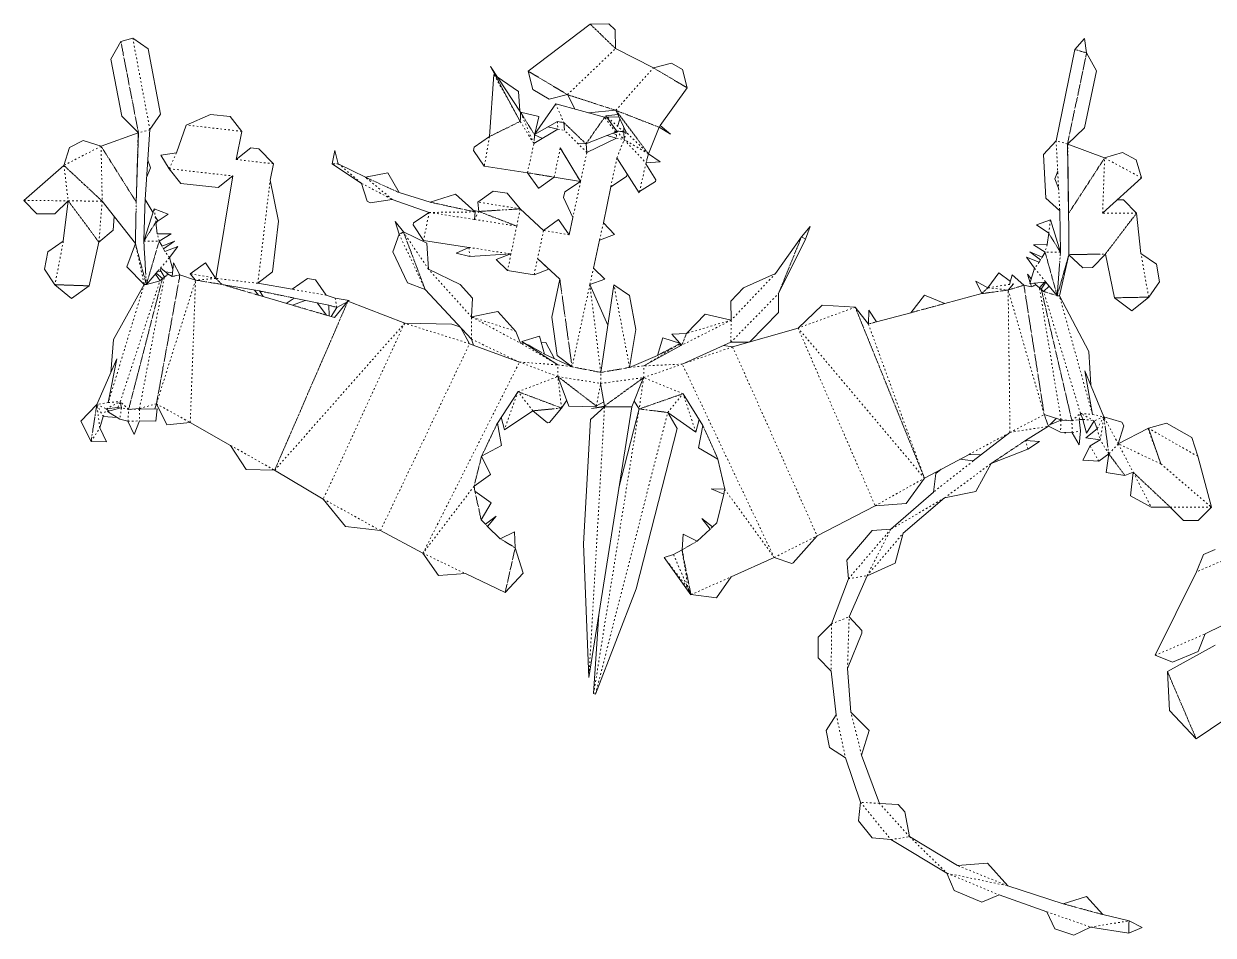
# Model space of a CAD drawing. Extents: x 1565 to 2324, y 477 to 838.
# Drawn here: x 1564.5 to 2012.5, y 494.5 to 837.8 of the extents above; entities that cross this region are included whole.
import ezdxf

# ---------------------------------------------------------------- set-up
doc = ezdxf.new("R2010")
doc.units = 0
doc.header["$LTSCALE"] = 0.05
doc.header["$MEASUREMENT"] = 0
doc.linetypes.add('ACAD_ISO03W100', pattern=[30, 12, -18])
doc.linetypes.add('ACAD_ISO12W100', pattern=[21, 12, -3, 0, -3, 0, -3])
for name, color, linetype in [('CutLine', 7, 'Continuous'), ('MountainLine', 7, 'Continuous'), ('ValleyLine', 7, 'Continuous')]:
    doc.layers.add(name, color=color, linetype=linetype)

msp = doc.modelspace()

# ---------------------------------------------------------------- linework, layer by layer
at = {"layer": 'CutLine', "color": 1, "linetype": 'Continuous', "lineweight": 0}
for p, q in [((1784.940578, 837.796899), (1777.870408, 837.684238)), ((1787.292345, 835.518904), (1784.940578, 837.796899)), ((1777.870408, 837.684238), (1754.54217, 819.938665)), ((1787.405006, 828.448734), (1787.292345, 835.518904)), ((1601.082587, 831.161), (1597.27929, 824.482758)), ((1605.580862, 832.40829), (1601.082587, 831.161)), ((1611.416128, 828.414586), (1605.580862, 832.40829)), ((1964.0043, 832.27006), (1960.353575, 828.132456)), ((1964.831659, 826.814509), (1964.0043, 832.27006)), ((1597.27929, 824.482758), (1601.435753, 802.948116)), ((1616.035309, 803.760629), (1611.416128, 828.414586)), ((1801.660844, 821.221187), (1787.405006, 828.448734)), ((1960.353575, 828.132456), (1953.3393, 793.758893)), ((1968.527248, 820.076865), (1964.831659, 826.814509)), ((1740.303769, 821.715697), (1751.533364, 801.036054)), ((1751.651232, 804.466833), (1740.303769, 821.715697)), ((1754.54217, 819.938665), (1756.262959, 813.080175)), ((1808.511207, 822.974048), (1801.660844, 821.221187)), ((1812.60847, 820.546376), (1808.511207, 822.974048)), ((1814.361331, 813.696013), (1812.60847, 820.546376)), ((1964.024861, 798.61127), (1968.527248, 820.076865)), ((1741.575219, 818.690878), (1739.94818, 795.330881)), ((1742.164882, 818.288402), (1741.575219, 818.690878)), ((1750.909288, 812.319887), (1742.879244, 817.800812)), ((1751.315382, 804.977346), (1750.909288, 812.319887)), ((1756.262959, 813.080175), (1762.435678, 809.383643)), ((1762.435678, 809.383643), (1769.294168, 811.104433)), ((1769.294168, 811.104433), (1772.043844, 805.711212)), ((1804.224807, 799.429273), (1814.361331, 813.696013)), ((1764.872178, 807.699917), (1756.885837, 796.104214)), ((1783.305046, 802.588477), (1764.872178, 807.699917)), ((1601.435753, 802.948116), (1607.728334, 796.729371)), ((1612.041604, 797.925363), (1616.035309, 803.760629)), ((1634.871191, 803.656149), (1625.735041, 799.662793)), ((1642.241622, 802.818063), (1634.871191, 803.656149)), ((1646.644701, 797.285172), (1642.241622, 802.818063)), ((1758.533435, 802.843478), (1751.651232, 804.466833)), ((1757.030347, 796.314034), (1758.56026, 802.80009)), ((1758.56026, 802.80009), (1758.533435, 802.843478)), ((1777.147215, 804.296046), (1787.487873, 805.19795)), ((1784.100128, 802.607573), (1783.305046, 802.588477)), ((1788.246797, 803.602143), (1783.725502, 803.139698)), ((1783.725502, 803.139698), (1787.731954, 797.448868)), ((1788.667619, 802.717271), (1784.315186, 802.612738)), ((1787.487873, 805.19795), (1791.406133, 796.958936)), ((1610.24347, 771.580777), (1612.041604, 797.925363)), ((1625.735041, 799.662793), (1622.053494, 789.20055)), ((1765.669664, 798.109247), (1756.649744, 792.650181)), ((1756.885837, 796.104214), (1765.523566, 801.001963)), ((1761.962752, 798.982917), (1765.669664, 798.109247)), ((1767.942966, 800.573741), (1768.213181, 797.670391)), ((1768.164758, 797.718546), (1767.942966, 800.573741)), ((1768.209047, 797.714817), (1768.164758, 797.718546)), ((1787.416703, 796.973186), (1787.629839, 797.593913)), ((1787.731954, 797.448868), (1787.563196, 797.399826)), ((1788.170241, 799.167742), (1789.086556, 801.836362)), ((1790.528279, 797.060527), (1790.509916, 798.843431)), ((1799.809274, 788.847063), (1803.810109, 798.840223)), ((1803.810109, 798.840223), (1808.105894, 796.256434)), ((1808.105894, 796.256434), (1804.224807, 799.429273)), ((1957.633208, 792.49515), (1964.024861, 798.61127)), ((1586.907006, 793.836578), (1581.790677, 791.187416)), ((1593.646128, 791.695498), (1586.907006, 793.836578)), ((1607.633133, 796.732258), (1593.646128, 791.695498)), ((1607.728334, 796.729371), (1606.889988, 770.650917)), ((1607.72043, 796.483502), (1607.633133, 796.732258)), ((1644.499263, 786.701642), (1646.644701, 797.285172)), ((1739.94818, 795.330881), (1734.153349, 791.27873)), ((1756.936905, 795.917887), (1756.995526, 796.166409)), ((1759.930596, 794.635829), (1756.936905, 795.917887)), ((1776.27806, 792.584634), (1787.416703, 796.973186)), ((1787.771346, 794.697698), (1776.606828, 789.323299)), ((1784.077207, 795.657447), (1787.771346, 794.697698)), ((1786.575224, 796.64165), (1787.753884, 795.917257)), ((1787.739833, 796.898546), (1787.204893, 796.889735)), ((1790.635804, 794.146059), (1790.528279, 797.060527)), ((1791.406133, 796.958936), (1790.532558, 796.944547)), ((1953.3393, 793.758893), (1948.610309, 788.501836)), ((1581.790677, 791.187416), (1579.649596, 784.448293)), ((1622.053494, 789.20055), (1616.135787, 788.257398)), ((1650.047146, 791.085817), (1644.499263, 786.701642)), ((1653.005869, 790.739153), (1650.047146, 791.085817)), ((1658.532862, 785.05737), (1653.005869, 790.739153)), ((1681.629707, 790.029964), (1680.698237, 784.984302)), ((1682.999369, 785.085232), (1681.629707, 790.029964)), ((1734.153349, 791.27873), (1733.927856, 790.004582)), ((1733.927856, 790.004582), (1737.980008, 784.209751)), ((1766.601318, 791.0088), (1774.226892, 778.361302)), ((1773.169566, 792.741496), (1776.27806, 792.584634)), ((1776.606828, 789.323299), (1776.312722, 792.598291)), ((1804.196082, 785.855615), (1799.809274, 788.847063)), ((1948.610309, 788.501836), (1949.476858, 772.114895)), ((1958.060838, 766.406756), (1957.633208, 792.49515)), ((1957.710909, 792.496308), (1957.636504, 792.294096)), ((1971.620395, 787.249323), (1957.710909, 792.496308)), ((1978.391377, 789.287411), (1971.620395, 787.249323)), ((1983.468883, 786.559394), (1978.391377, 789.287411)), ((1579.649596, 784.448293), (1564.539932, 771.289369)), ((1612.259532, 783.549179), (1611.25562, 786.40986)), ((1616.135787, 788.257398), (1619.325495, 783.184474)), ((1657.320198, 778.834262), (1658.532862, 785.05737)), ((1680.698237, 784.984302), (1691.778769, 777.680009)), ((1693.237669, 779.987374), (1682.999369, 785.085232)), ((1737.980008, 784.209751), (1754.244886, 781.670028)), ((1787.915326, 787.298397), (1796.314209, 774.134201)), ((1798.819147, 785.03552), (1798.906917, 785.389152)), ((1802.576366, 779.045252), (1798.819147, 785.03552)), ((1798.906917, 785.389152), (1804.196082, 785.855615)), ((1985.506972, 779.788412), (1983.468883, 786.559394)), ((1610.8252, 780.103748), (1612.259532, 783.549179)), ((1619.325495, 783.184474), (1623.732613, 777.654799)), ((1643.282406, 780.478068), (1636.879904, 741.902314)), ((1637.752731, 776.07095), (1643.282406, 780.478068)), ((1701.656695, 781.631187), (1693.237669, 779.987374)), ((1705.91199, 774.183061), (1701.656695, 781.631187)), ((1754.244886, 781.670028), (1758.371294, 775.927837)), ((1758.578028, 775.893988), (1764.320219, 780.020396)), ((1764.320219, 780.020396), (1774.217793, 778.355821)), ((1785.613727, 776.37048), (1791.536862, 780.232665)), ((1791.536862, 780.232665), (1791.75687, 781.277258)), ((1953.946993, 782.267069), (1952.886323, 779.384475)), ((1970.876778, 766.516586), (1985.506972, 779.788412)), ((1623.732613, 777.654799), (1637.752731, 776.07095)), ((1660.52062, 763.430212), (1657.320198, 778.834262)), ((1691.778769, 777.680009), (1693.886452, 770.930366)), ((1758.371294, 775.927837), (1758.578028, 775.893988)), ((1774.226892, 778.361302), (1768.305826, 774.495947)), ((1774.217793, 778.355821), (1774.221085, 778.370934)), ((1782.835629, 762.801809), (1785.613727, 776.37048)), ((1796.427387, 774.59524), (1802.417654, 778.352459)), ((1802.417654, 778.352459), (1802.576366, 779.045252)), ((1952.886323, 779.384475), (1954.284913, 775.876803)), ((1564.539932, 771.289369), (1569.483581, 766.233646)), ((1576.213456, 766.158217), (1581.269179, 771.101866)), ((1581.269179, 771.101866), (1579.432114, 755.926201)), ((1594.077169, 770.956478), (1606.563475, 755.076609)), ((1613.20835, 766.603031), (1610.24347, 771.580777)), ((1693.886452, 770.930366), (1695.051912, 770.31957)), ((1695.051912, 770.31957), (1703.26958, 771.657889)), ((1703.26958, 771.657889), (1717.245911, 766.739424)), ((1717.585126, 770.594278), (1705.91199, 774.183061)), ((1727.14907, 773.645922), (1717.585126, 770.594278)), ((1734.60406, 766.92248), (1727.14907, 773.645922)), ((1741.327331, 774.786328), (1735.600349, 770.638837)), ((1735.600349, 770.638837), (1735.935545, 767.094294)), ((1746.641979, 773.936214), (1741.327331, 774.786328)), ((1751.505529, 768.094694), (1746.641979, 773.936214)), ((1768.305826, 774.495947), (1767.864776, 772.396285)), ((1767.864776, 772.396285), (1771.379159, 764.804376)), ((1796.314209, 774.134201), (1796.427387, 774.59524)), ((1949.476858, 772.114895), (1954.733915, 767.385905)), ((1978.698299, 771.495797), (1976.37243, 771.501984)), ((1983.684981, 766.482514), (1978.698299, 771.495797)), ((1569.483581, 766.233646), (1576.213456, 766.158217)), ((1613.676626, 768.040924), (1609.742737, 755.961477)), ((1618.947326, 766.138301), (1613.676626, 768.040924)), ((1614.832771, 763.380951), (1618.947326, 766.138301)), ((1717.245911, 766.739424), (1711.342607, 762.846996)), ((1735.935545, 767.094294), (1734.063946, 767.409593)), ((1734.311655, 764.092063), (1734.60406, 766.92248)), ((1760.285974, 759.94966), (1751.505529, 768.094694)), ((1954.733915, 767.385905), (1954.988708, 751.760658)), ((1985.30517, 751.279936), (1983.684981, 766.482514)), ((1598.219793, 760.113684), (1598.627159, 765.16988)), ((1614.990536, 763.610916), (1614.019972, 765.240398)), ((1614.793389, 758.728099), (1614.292343, 763.018785)), ((1614.334812, 762.655102), (1614.990536, 763.610916)), ((1658.255315, 744.41316), (1660.52062, 763.430212)), ((1707.528193, 759.370346), (1704.353254, 763.337459)), ((1704.353254, 763.337459), (1705.937052, 758.509436)), ((1711.342607, 762.846996), (1711.190724, 762.107116)), ((1711.190724, 762.107116), (1715.083152, 756.203812)), ((1765.970138, 764.049814), (1760.285974, 759.94966)), ((1769.967916, 758.293187), (1765.970138, 764.049814)), ((1771.379159, 764.804376), (1769.967916, 758.293187)), ((1787.002643, 758.473681), (1782.835629, 762.801809)), ((1951.235996, 763.905052), (1945.939766, 762.072966)), ((1945.939766, 762.072966), (1950.551771, 758.889257)), ((1954.988708, 751.760658), (1951.235996, 763.905052)), ((1592.834406, 755.53137), (1598.219793, 760.113684)), ((1619.996502, 758.630184), (1614.793389, 758.728099)), ((1615.541219, 755.940867), (1619.996502, 758.630184)), ((1705.937052, 758.509436), (1703.540093, 751.857024)), ((1716.395182, 755.146924), (1707.528193, 759.370346)), ((1781.403444, 756.295227), (1787.002643, 758.473681)), ((1857.460469, 757.544014), (1847.684992, 743.749697)), ((1860.737063, 761.426343), (1857.460469, 757.544014)), ((1859.018409, 756.645676), (1860.737063, 761.426343)), ((1950.551771, 758.889257), (1949.98268, 754.607065)), ((1579.432114, 755.926201), (1573.580462, 751.956545)), ((1589.114843, 739.079265), (1592.834406, 755.53137)), ((1606.563475, 755.076609), (1603.341031, 746.275708)), ((1616.614243, 753.974062), (1615.541219, 755.940867)), ((1621.256742, 755.913989), (1616.614243, 753.974062)), ((1617.161012, 752.991472), (1621.256742, 755.913989)), ((1617.701492, 752.037456), (1617.161012, 752.991472)), ((1622.560042, 753.897217), (1617.701492, 752.037456)), ((1619.429901, 749.741927), (1622.560042, 753.897217)), ((1715.083152, 756.203812), (1732.201332, 753.559763)), ((1716.964766, 745.342009), (1716.395182, 755.146924)), ((1732.201332, 753.559763), (1727.380303, 751.390599)), ((1779.134368, 745.779579), (1781.403444, 756.295227)), ((1848.759586, 736.14092), (1859.018409, 756.645676)), ((1949.98268, 754.607065), (1944.778669, 754.591907)), ((1944.778669, 754.591907), (1949.190629, 751.832094)), ((1573.580462, 751.956545), (1572.318224, 745.369479)), ((1620.675392, 745.24986), (1619.429901, 749.741927)), ((1703.540093, 751.857024), (1709.041485, 740.15812)), ((1727.380303, 751.390599), (1732.516943, 750.14059)), ((1732.516943, 750.14059), (1748.025113, 751.085924)), ((1748.025502, 751.085844), (1742.494783, 748.981552)), ((1742.494783, 748.981552), (1746.763212, 744.883088)), ((1762.310797, 745.306399), (1758.061657, 749.409886)), ((1758.061657, 749.409886), (1766.424567, 741.571899)), ((1946.967259, 747.964252), (1942.144006, 749.912793)), ((1942.144006, 749.912793), (1945.199073, 745.702432)), ((1948.085783, 749.882987), (1943.47532, 751.897868)), ((1943.47532, 751.897868), (1947.523157, 748.909368)), ((1947.523157, 748.909368), (1946.967259, 747.964252)), ((1949.190629, 751.832094), (1948.085783, 749.882987)), ((1954.577863, 735.380014), (1958.153646, 750.825852)), ((1958.153646, 750.825852), (1963.372024, 745.920883)), ((1966.991757, 745.987386), (1971.899066, 751.07839)), ((1971.899066, 751.07839), (1975.383529, 734.572586)), ((1991.099705, 747.22736), (1985.30517, 751.279936)), ((1572.318224, 745.369479), (1576.28788, 739.517827)), ((1603.341031, 746.275708), (1609.895277, 739.576317)), ((1610.707379, 739.553386), (1615.057153, 744.642054)), ((1616.766325, 741.826845), (1614.422954, 743.900124)), ((1615.057153, 744.642054), (1616.239662, 744.502767)), ((1615.721439, 745.416802), (1617.477251, 742.319926)), ((1618.869741, 743.481299), (1616.069197, 745.822386)), ((1617.878762, 744.309698), (1620.56754, 743.992988)), ((1620.894817, 747.806966), (1620.449026, 742.611873)), ((1623.34706, 743.20542), (1620.894817, 747.806966)), ((1632.948087, 747.693576), (1627.238448, 743.64414)), ((1627.238448, 743.64414), (1629.235358, 741.238211)), ((1636.879904, 741.902314), (1632.948087, 747.693576)), ((1652.698998, 740.039678), (1658.255315, 744.41316)), ((1728.906535, 739.597682), (1716.964766, 745.342009)), ((1746.763212, 744.883088), (1756.772244, 743.252564)), ((1756.772244, 743.252564), (1762.310797, 745.306399)), ((1783.320675, 741.592747), (1779.134368, 745.779579)), ((1847.684992, 743.749697), (1835.595889, 738.292231)), ((1931.735401, 744.047987), (1927.657987, 738.358311)), ((1936.140438, 740.752747), (1931.735401, 744.047987)), ((1945.199073, 745.702432), (1943.496018, 739.923056)), ((1963.372024, 745.920883), (1966.991757, 745.987386)), ((1992.268018, 740.623004), (1991.099705, 747.22736)), ((1576.28788, 739.517827), (1582.530508, 734.301466)), ((1609.895277, 739.576317), (1598.343885, 718.820832)), ((1615.854549, 741.018673), (1610.707379, 739.553386)), ((1614.114943, 743.539791), (1615.854549, 741.018673)), ((1617.477251, 742.319926), (1616.766325, 741.826845)), ((1620.449026, 742.611873), (1618.869741, 743.481299)), ((1629.235358, 741.238211), (1623.34706, 743.20542)), ((1639.164605, 739.633654), (1653.267569, 737.150833)), ((1665.582391, 737.817564), (1652.698998, 740.039678)), ((1671.354976, 741.901343), (1665.582391, 737.817564)), ((1674.387444, 741.381755), (1671.354976, 741.901343)), ((1678.471224, 735.609169), (1674.387444, 741.381755)), ((1709.041485, 740.15812), (1715.693897, 737.761161)), ((1733.574739, 734.439191), (1728.906535, 739.597682)), ((1766.425492, 741.571701), (1763.382359, 727.245107)), ((1777.748629, 739.590987), (1783.320675, 741.592747)), ((1784.505182, 724.228793), (1777.748629, 739.590987)), ((1786.779755, 739.483286), (1781.855553, 706.458986)), ((1792.628066, 735.508709), (1786.779755, 739.483286)), ((1927.657987, 738.358311), (1923.055265, 740.889467)), ((1923.055265, 740.889467), (1925.316428, 736.148271)), ((1935.286547, 737.51189), (1937.340481, 739.855041)), ((1936.785987, 743.202865), (1935.842919, 739.623546)), ((1941.221208, 739.334488), (1936.785987, 743.202865)), ((1944.098938, 738.669223), (1941.221208, 739.334488)), ((1944.014306, 741.681884), (1942.59376, 743.52174)), ((1942.59376, 743.52174), (1943.600274, 740.276855)), ((1943.496018, 739.923056), (1949.490776, 740.526756)), ((1943.703535, 739.943954), (1944.098938, 738.669223)), ((1945.69869, 739.500311), (1945.236928, 740.098374)), ((1947.067728, 738.306454), (1945.69869, 739.500311)), ((1948.97078, 740.47439), (1947.067728, 738.306454)), ((1947.762789, 737.795036), (1949.427188, 740.520353)), ((1949.490776, 740.526756), (1953.754385, 735.373172)), ((1988.215443, 734.828469), (1992.268018, 740.623004)), ((1582.530508, 734.301466), (1589.114843, 739.079265)), ((1652.896847, 735.573664), (1651.371206, 737.484687)), ((1665.720602, 731.797013), (1652.896847, 735.573664)), ((1653.267569, 737.150833), (1654.651128, 735.057021)), ((1681.875026, 734.465624), (1678.471224, 735.609169)), ((1715.693897, 737.761161), (1733.172499, 718.998336)), ((1795.082704, 722.640495), (1792.628066, 735.508709)), ((1835.595889, 738.292231), (1830.805841, 733.254813)), ((1848.840503, 729.070315), (1848.759586, 736.14092)), ((1903.742749, 735.523785), (1898.581921, 728.962988)), ((1911.493969, 732.425914), (1903.742749, 735.523785)), ((1925.316428, 736.148271), (1911.493969, 732.425914)), ((1948.654613, 736.964899), (1947.762789, 737.795036)), ((1950.73944, 739.017449), (1948.654613, 736.964899)), ((1965.627718, 714.353232), (1954.577863, 735.380014)), ((1981.899172, 729.701521), (1988.215443, 734.828469)), ((1663.362718, 732.49142), (1666.365463, 734.475589)), ((1670.566728, 733.610052), (1665.720602, 731.797013)), ((1666.365463, 734.475589), (1679.440122, 731.781972)), ((1678.531625, 728.044687), (1675.055209, 732.685344)), ((1679.440122, 731.781972), (1679.584382, 727.728234)), ((1680.262844, 727.524292), (1682.47827, 730.941838)), ((1686.639984, 733.342168), (1681.550361, 727.137271)), ((1687.104953, 733.547419), (1681.875026, 734.465624)), ((1682.47827, 730.941838), (1686.553695, 733.23697)), ((1707.992213, 724.989369), (1686.639984, 733.342168)), ((1686.699294, 733.318966), (1687.104953, 733.547419)), ((1733.222377, 727.376908), (1733.574739, 734.439191)), ((1830.805841, 733.254813), (1830.983772, 726.185984)), ((1865.218287, 731.799902), (1856.151128, 723.185452)), ((1877.700552, 731.015574), (1865.218287, 731.799902)), ((1882.643967, 724.690742), (1877.700552, 731.015574)), ((1975.383529, 734.572586), (1981.899172, 729.701521)), ((1681.550361, 727.137271), (1678.531625, 728.044687)), ((1743.118401, 729.409557), (1733.222377, 727.376908)), ((1749.91473, 721.934742), (1743.118401, 729.409557)), ((1763.382359, 727.245107), (1765.39539, 712.865605)), ((1821.145008, 728.458296), (1814.175759, 721.151157)), ((1830.983772, 726.185984), (1821.145008, 728.458296)), ((1837.972192, 717.950366), (1848.840503, 729.070315)), ((1882.839476, 729.928721), (1882.643967, 724.690742)), ((1885.67827, 725.522374), (1882.839476, 729.928721)), ((1898.581921, 728.962988), (1885.67827, 725.522374)), ((1725.712835, 724.65617), (1707.992213, 724.989369)), ((1728.809396, 723.682014), (1725.712835, 724.65617)), ((1732.452983, 717.294181), (1728.984309, 723.49425)), ((1751.658347, 717.452877), (1749.91473, 721.934742)), ((1792.719826, 708.342998), (1795.082704, 722.640495)), ((1856.151128, 723.185452), (1831.517208, 716.09149)), ((1598.343885, 718.820832), (1597.293055, 706.294059)), ((1751.238148, 710.366808), (1732.452983, 717.294181)), ((1733.172499, 718.998336), (1733.972752, 716.733739)), ((1753.084812, 717.491627), (1751.658347, 717.452877)), ((1758.817623, 720.129322), (1752.080557, 718.141909)), ((1752.080557, 718.141909), (1765.709565, 709.316754)), ((1760.714443, 713.366191), (1758.817623, 720.129322)), ((1761.189416, 717.711786), (1759.508464, 717.666123)), ((1764.458286, 711.640689), (1761.189416, 717.711786)), ((1805.222937, 719.562512), (1803.17055, 712.848799)), ((1811.906223, 717.413112), (1805.222937, 719.562512)), ((1814.175759, 721.151157), (1808.633965, 720.869302)), ((1808.633965, 720.869302), (1811.607868, 717.509066)), ((1811.652383, 716.353488), (1811.906223, 717.413112)), ((1811.860758, 717.223323), (1812.311521, 716.714003)), ((1812.559068, 709.619796), (1830.841507, 717.807978)), ((1830.841507, 717.807978), (1837.752385, 717.887067)), ((1771.040309, 708.607098), (1760.714443, 713.366191)), ((1765.39539, 712.865605), (1771.040309, 708.607098)), ((1803.17055, 712.848799), (1792.719826, 708.342998)), ((1812.311521, 716.714003), (1798.066275, 708.922585)), ((1831.517208, 716.09149), (1828.052213, 716.558733)), ((1966.380165, 701.761174), (1965.627718, 714.353232)), ((1599.613753, 711.551018), (1592.032357, 694.37727)), ((1596.358264, 695.150553), (1599.613753, 711.551018)), ((1765.664643, 704.904683), (1769.881601, 693.739019)), ((1793.527843, 693.452947), (1798.003705, 704.510728)), ((1971.340286, 689.766131), (1964.16707, 707.113093)), ((1964.16707, 707.113093), (1967.044592, 690.642109)), ((1742.894935, 687.366393), (1750.681813, 699.22437)), ((1781.805094, 702.31686), (1783.219129, 693.807752)), ((1592.032357, 694.37727), (1586.013848, 688.170074)), ((1600.876385, 695.432796), (1601.341197, 693.148227)), ((1613.88357, 692.73355), (1614.50241, 694.657591)), ((1614.50241, 694.657591), (1618.443791, 686.751366)), ((1767.092683, 693.054979), (1769.021745, 696.015746)), ((1780.184202, 693.844722), (1782.948326, 695.437339)), ((1794.439935, 695.706304), (1796.297864, 692.704036)), ((1812.843699, 698.467078), (1820.339374, 686.422911)), ((1595.611559, 692.763997), (1599.931879, 693.301314)), ((1596.69814, 691.897231), (1595.611559, 692.763997)), ((1601.090765, 693.080752), (1596.075674, 691.729517)), ((1596.075674, 691.729517), (1600.701671, 688.84185)), ((1599.931879, 693.301314), (1601.324568, 693.036254)), ((1604.030124, 692.550539), (1608.154395, 692.890885)), ((1604.674714, 692.568204), (1604.632251, 692.600228)), ((1608.166861, 692.663907), (1608.068718, 692.883814)), ((1608.154395, 692.890885), (1608.41148, 692.666887)), ((1614.755648, 692.744174), (1608.166861, 692.663907)), ((1614.295633, 688.122605), (1614.755648, 692.744174)), ((1745.547463, 684.870146), (1756.293601, 692.004903)), ((1756.293601, 692.004903), (1761.754035, 687.51228)), ((1762.60006, 687.594545), (1767.092683, 693.054979)), ((1769.881601, 693.739019), (1780.126039, 693.508398)), ((1777.388417, 591.59938), (1793.527843, 693.452947)), ((1783.269082, 693.470111), (1777.989238, 688.766575)), ((1783.219129, 693.807752), (1778.297944, 692.907163)), ((1778.297944, 692.907163), (1783.269082, 693.470111)), ((1780.126039, 693.508398), (1780.184202, 693.844722)), ((1796.297864, 692.704036), (1788.697018, 662.966313)), ((1810.667766, 685.303939), (1807.068032, 691.390146)), ((1807.068032, 691.390146), (1817.637416, 683.996071)), ((1948.877126, 690.584406), (1955.180298, 688.663843)), ((1962.523659, 691.029348), (1963.418033, 688.87635)), ((1586.013848, 688.170074), (1589.878045, 680.435753)), ((1593.168987, 685.602025), (1594.476899, 689.814596)), ((1595.740597, 680.332586), (1593.168987, 685.602025)), ((1594.476899, 689.814596), (1599.651037, 689.497683)), ((1600.701671, 688.84185), (1603.762218, 688.05479)), ((1603.762218, 688.05479), (1606.132491, 683.130777)), ((1606.132491, 683.130777), (1608.170726, 688.20125)), ((1608.170726, 688.20125), (1614.295633, 688.122605)), ((1618.443791, 686.751366), (1627.238218, 687.588592)), ((1627.238218, 687.588592), (1642.451036, 678.983636)), ((1744.432784, 678.966128), (1742.894935, 687.366393)), ((1744.393202, 689.647977), (1745.547463, 684.870146)), ((1761.754035, 687.51228), (1762.60006, 687.594545)), ((1777.989238, 688.766575), (1775.286858, 641.953249)), ((1817.637416, 683.996071), (1818.901208, 688.733778)), ((1820.339374, 686.422911), (1818.604062, 678.061083)), ((1941.87186, 680.858135), (1950.453547, 686.215643)), ((1955.16304, 688.450944), (1950.361657, 686.470298)), ((1950.435881, 686.204614), (1955.040016, 684.000301)), ((1950.958896, 686.716668), (1953.45355, 689.189979)), ((1959.295027, 688.22314), (1955.16304, 688.450944)), ((1955.180298, 688.663843), (1955.244141, 688.446472)), ((1962.002756, 688.756912), (1964.172089, 688.764966)), ((1962.519922, 684.423796), (1962.002756, 688.756912)), ((1963.448968, 688.762281), (1964.845904, 683.61118)), ((1964.845904, 683.61118), (1967.735059, 688.238665)), ((1967.735059, 688.238665), (1968.797977, 685.262657)), ((1978.10066, 687.693126), (1971.340286, 689.766131)), ((1976.756943, 679.558403), (1978.829948, 686.318776)), ((1987.928942, 685.408302), (1976.756943, 679.558403)), ((1978.829948, 686.318776), (1978.10066, 687.693126)), ((1988.154174, 685.283605), (1987.928942, 685.408302)), ((1994.909384, 687.336485), (1988.090209, 685.465962)), ((1988.090209, 685.465962), (1992.79535, 672.052016)), ((2004.439677, 681.909126), (1994.909384, 687.336485)), ((1795.186294, 624.996541), (1810.667766, 685.303939)), ((1935.975238, 683.829529), (1922.147527, 673.139772)), ((1955.040016, 684.000301), (1959.438772, 683.72171)), ((1956.578623, 683.902855), (1956.705189, 683.471925)), ((1956.705189, 683.471925), (1956.928022, 683.880726)), ((1959.438772, 683.72171), (1962.090197, 679.197714)), ((1962.090197, 679.197714), (1962.519922, 684.423796)), ((1968.797977, 685.262657), (1964.583841, 681.784479)), ((1964.583841, 681.784479), (1969.994302, 681.020551)), ((1969.994302, 681.020551), (1966.153388, 678.768721)), ((2006.702784, 674.86638), (2004.439677, 681.909126)), ((1589.878045, 680.435753), (1595.740597, 680.332586)), ((1642.451036, 678.983636), (1648.278603, 669.952674)), ((1736.942017, 674.865175), (1744.432784, 678.966128)), ((1818.604062, 678.061083), (1825.996172, 673.784616)), ((1928.941298, 672.21174), (1942.694449, 677.59666)), ((1947.131332, 680.450174), (1941.87186, 680.858135)), ((1942.694449, 677.59666), (1947.131332, 680.450174)), ((1966.153388, 678.768721), (1963.439863, 673.430985)), ((1740.380494, 668.017303), (1736.942017, 674.865175)), ((1825.996172, 673.784616), (1828.533758, 662.450122)), ((1903.758382, 666.649621), (1920.557095, 675.598044)), ((1922.147527, 673.139772), (1917.094268, 673.753448)), ((1920.557095, 675.598044), (1925.153141, 675.463315)), ((1923.115803, 661.675843), (1928.941298, 672.21174)), ((1963.439863, 673.430985), (1969.415181, 673.043404)), ((1969.415181, 673.043404), (1973.170142, 675.776801)), ((1973.170142, 675.776801), (1972.205599, 668.730049)), ((2011.834099, 655.693685), (2006.702784, 674.86638)), ((1648.278603, 669.952674), (1659.021731, 669.630171)), ((1659.021731, 669.630171), (1677.331641, 658.789794)), ((1734.118941, 663.600355), (1740.380494, 668.017303)), ((1908.016966, 668.421289), (1907.164507, 661.401793)), ((1909.998417, 669.973594), (1908.016966, 668.421289)), ((1972.205599, 668.730049), (1979.240683, 667.683794)), ((1979.240683, 667.683794), (1982.397518, 668.844941)), ((1982.397518, 668.844941), (1981.336497, 659.98995)), ((1734.474971, 661.765489), (1734.118941, 663.600355)), ((1896.915774, 657.090812), (1903.758382, 666.649621)), ((1677.331641, 658.789794), (1685.696278, 648.466776)), ((1740.518332, 657.368751), (1734.474971, 661.765489)), ((1828.533758, 662.450122), (1823.449624, 662.586012)), ((1823.449624, 662.586012), (1828.144073, 660.629221)), ((1828.144073, 660.629221), (1825.564872, 649.816252)), ((1907.164507, 661.401793), (1891.126418, 647.417941)), ((1895.775386, 645.925271), (1911.338986, 659.176224)), ((1911.338986, 659.176224), (1923.115803, 661.675843)), ((1981.336497, 659.98995), (1989.164243, 655.716424)), ((1736.779158, 650.897886), (1740.518332, 657.368751)), ((1863.354807, 644.900776), (1885.189759, 656.258534)), ((1885.189759, 656.258534), (1896.915774, 657.090812)), ((1989.164243, 655.716424), (1996.353249, 655.71377)), ((1996.353249, 655.71377), (2001.346757, 650.707287)), ((2006.827616, 650.700176), (2011.834099, 655.693685)), ((1738.424493, 649.308889), (1736.779158, 650.897886)), ((1742.441448, 652.34121), (1738.424493, 649.308889)), ((1739.218044, 648.475907), (1742.441448, 652.34121)), ((1823.881394, 648.267849), (1819.939571, 651.397223)), ((1819.939571, 651.397223), (1823.067701, 647.454413)), ((1825.564872, 649.816252), (1823.881394, 648.267849)), ((2001.346757, 650.707287), (2006.827616, 650.700176)), ((1685.696278, 648.466776), (1698.890149, 646.900384)), ((1698.890149, 646.900384), (1714.88381, 638.382265)), ((1744.005144, 643.79853), (1739.218044, 648.475907)), ((1749.412947, 646.363427), (1744.005144, 643.79853)), ((1749.628302, 640.382069), (1749.412947, 646.363427)), ((1812.830719, 645.593786), (1812.46337, 639.616557)), ((1818.179057, 642.899814), (1812.830719, 645.593786)), ((1823.067701, 647.454413), (1818.179057, 642.899814)), ((1884.07639, 646.872877), (1874.57116, 635.774723)), ((1891.126418, 647.417941), (1884.07639, 646.872877)), ((1892.760228, 634.668933), (1895.775386, 645.925271)), ((1775.286858, 641.953249), (1777.388417, 591.59938)), ((1854.360789, 634.794963), (1863.354807, 644.900776)), ((1714.88381, 638.382265), (1720.712221, 630.027459)), ((1752.620993, 630.908542), (1749.628302, 640.382069)), ((1809.253301, 637.827223), (1805.751531, 636.711935)), ((1805.751531, 636.711935), (1815.725385, 622.735603)), ((1812.46337, 639.616557), (1809.253301, 637.827223)), ((1830.971752, 629.463635), (1847.148875, 636.770927)), ((1847.148875, 636.770927), (1853.860038, 634.543757)), ((2008.810574, 637.907476), (2006.16905, 631.348333)), ((2013.287845, 639.813885), (2008.810574, 637.907476)), ((1853.860038, 634.543757), (1854.360789, 634.794963)), ((1874.57116, 635.774723), (1875.116225, 628.724694)), ((1882.130118, 629.894301), (1892.760228, 634.668933)), ((1720.712221, 630.027459), (1730.878015, 630.683042)), ((1730.878015, 630.683042), (1745.857778, 623.630986)), ((1745.857778, 623.630986), (1752.620993, 630.908542)), ((1825.417085, 621.54681), (1830.971752, 629.463635)), ((1875.116225, 628.724694), (1868.745444, 611.750011)), ((1875.395925, 614.401548), (1882.130118, 629.894301)), ((2006.16905, 631.348333), (1990.644425, 599.904908)), ((1779.842631, 585.334792), (1795.186294, 624.996541)), ((1814.734984, 625.160454), (1815.824737, 622.778599)), ((1815.725385, 622.735603), (1815.813981, 622.80211)), ((1815.824737, 622.778599), (1825.417085, 621.54681)), ((1781.168841, 615.457083), (1779.170951, 585.484496)), ((1880.234133, 609.244831), (1875.395925, 614.401548)), ((2009.511968, 607.966896), (2024.237799, 615.291122)), ((1868.745444, 611.750011), (1863.721481, 606.77409)), ((1863.721481, 606.77409), (1863.684244, 599.023241)), ((1874.777512, 594.995545), (1880.202185, 608.242291)), ((1880.202185, 608.242291), (1880.234133, 609.244831)), ((2006.878753, 601.404414), (2009.511968, 607.966896)), ((2013.201397, 603.793436), (1995.272921, 593.815982)), ((1997.206907, 597.271692), (2006.878753, 601.404414)), ((1863.684244, 599.023241), (1868.660165, 593.999278)), ((1990.644425, 599.904908), (1997.206907, 597.271692)), ((1868.660165, 593.999278), (1870.543797, 577.550153)), ((1876.069496, 578.45068), (1874.777512, 594.995545)), ((1995.272921, 593.815982), (1996.113599, 579.142013)), ((1779.170951, 585.484496), (1779.842631, 585.334792)), ((1882.933987, 571.614748), (1876.069496, 578.45068)), ((1996.113599, 579.142013), (2006.147907, 568.402145)), ((2006.147907, 568.402145), (2024.149646, 580.754001)), ((1870.543797, 577.550153), (1866.690513, 571.621223)), ((1866.690513, 571.621223), (1868.051455, 565.207305)), ((1880.097515, 562.351616), (1882.933987, 571.614748)), ((1868.051455, 565.207305), (1873.980385, 561.354022)), ((1873.980385, 561.354022), (1879.697246, 544.54896)), ((1886.8455, 544.146119), (1880.097515, 562.351616)), ((1879.697246, 544.54896), (1878.97068, 537.515319)), ((1893.90705, 543.77936), (1886.8455, 544.146119)), ((1896.402191, 541.010837), (1893.90705, 543.77936)), ((1898.148364, 531.60485), (1896.402191, 541.010837)), ((1878.97068, 537.515319), (1884.092392, 531.213579)), ((1884.092392, 531.213579), (1891.126033, 530.487013)), ((1891.126033, 530.487013), (1912.244772, 517.832915)), ((1916.17768, 520.736023), (1898.148364, 531.60485)), ((1927.528337, 521.556982), (1916.17768, 520.736023)), ((1935.144917, 513.101268), (1927.528337, 521.556982)), ((1912.244772, 517.832915), (1914.942566, 511.296715)), ((1914.942566, 511.296715), (1925.356953, 506.967641)), ((1955.975455, 506.329654), (1935.144917, 513.101268)), ((1925.356953, 506.967641), (1931.893153, 509.665434)), ((1931.893153, 509.665434), (1949.826262, 503.303138)), ((1964.794652, 509.106642), (1955.975455, 506.329654)), ((1970.982206, 502.23612), (1964.794652, 509.106642)), ((1949.826262, 503.303138), (1952.904615, 496.937312)), ((1980.820949, 499.880836), (1970.982206, 502.23612)), ((1959.966828, 494.478991), (1966.332654, 497.557344)), ((1966.332654, 497.557344), (1980.712874, 495.237687)), ((1980.712874, 495.237687), (1985.765558, 497.442912)), ((1985.765558, 497.442912), (1980.820949, 499.880836)), ((1952.904615, 496.937312), (1959.966828, 494.478991))]:
    msp.add_line(p, q, dxfattribs=at)
at = {"layer": 'MountainLine', "color": 1, "linetype": 'ACAD_ISO03W100', "lineweight": 0}
for p, q in [((1612.041604, 797.925363), (1605.580862, 832.40829)), ((1769.294168, 811.104433), (1787.405006, 828.448734)), ((1787.487873, 805.19795), (1801.660844, 821.221187)), ((1751.533364, 801.036054), (1741.575219, 818.690878)), ((1764.872178, 807.699917), (1767.942966, 800.573741)), ((1756.649744, 792.650181), (1751.651232, 804.466833)), ((1787.416703, 796.973186), (1783.305046, 802.588477)), ((1790.528279, 797.060527), (1783.725502, 803.139698)), ((1612.041604, 797.925363), (1607.728334, 796.729371)), ((1646.644701, 797.285172), (1625.735041, 799.662793)), ((1751.533364, 801.036054), (1756.649744, 792.650181)), ((1765.523566, 801.001963), (1765.669664, 798.109247)), ((1765.669664, 798.109247), (1768.164758, 797.718546)), ((1776.606828, 789.323299), (1768.164758, 797.718546)), ((1787.731954, 797.448868), (1790.635804, 794.146059)), ((1787.731954, 797.448868), (1787.771346, 794.697698)), ((1803.810109, 798.840223), (1804.224807, 799.429273)), ((1739.94818, 795.330881), (1737.980008, 784.209751)), ((1787.771346, 794.697698), (1790.635804, 794.146059)), ((1787.915326, 787.298397), (1790.635804, 794.146059)), ((1791.406133, 796.958936), (1790.635804, 794.146059)), ((1790.635804, 794.146059), (1798.906917, 785.389152)), ((1799.809274, 788.847063), (1790.635804, 794.146059)), ((1799.809274, 788.847063), (1791.406133, 796.958936)), ((1953.3393, 793.758893), (1954.733915, 767.385905)), ((1957.633208, 792.49515), (1953.3393, 793.758893)), ((1593.646128, 791.695498), (1579.649596, 784.448293)), ((1593.646128, 791.695498), (1594.077169, 770.956478)), ((1622.053494, 789.20055), (1619.325495, 783.184474)), ((1754.244886, 781.670028), (1756.649744, 792.650181)), ((1764.320219, 780.020396), (1766.601318, 791.0088)), ((1776.606828, 789.323299), (1774.226892, 778.361302)), ((1579.649596, 784.448293), (1581.269179, 771.101866)), ((1658.532862, 785.05737), (1644.499263, 786.701642)), ((1682.999369, 785.085232), (1691.778769, 777.680009)), ((1785.613727, 776.37048), (1787.915326, 787.298397)), ((1796.427387, 774.59524), (1798.819147, 785.03552)), ((1970.876778, 766.516586), (1971.620395, 787.249323)), ((1985.506972, 779.788412), (1971.620395, 787.249323)), ((1619.325495, 783.184474), (1643.282406, 780.478068)), ((1703.26958, 771.657889), (1693.237669, 779.987374)), ((1652.698998, 740.039678), (1657.320198, 778.834262)), ((1691.778769, 777.680009), (1703.26958, 771.657889)), ((1774.226892, 778.361302), (1771.379159, 764.804376)), ((1564.539932, 771.289369), (1581.269179, 771.101866)), ((1581.269179, 771.101866), (1594.077169, 770.956478)), ((1592.834406, 755.53137), (1594.077169, 770.956478)), ((1751.505529, 768.094694), (1735.600349, 770.638837)), ((1614.292343, 763.018785), (1613.676626, 768.040924)), ((1717.245911, 766.739424), (1715.083152, 756.203812)), ((1717.245911, 766.739424), (1734.60406, 766.92248)), ((1717.245911, 766.739424), (1734.311655, 764.092063)), ((1735.935545, 767.094294), (1734.311655, 764.092063)), ((1750.196671, 761.59298), (1751.505529, 768.094694)), ((1983.684981, 766.482514), (1970.876778, 766.516586)), ((1734.311655, 764.092063), (1750.196671, 761.59298)), ((1750.196671, 761.59298), (1748.025307, 751.085884)), ((1781.403444, 756.295227), (1782.835629, 762.801809)), ((1951.235996, 763.905052), (1950.551771, 758.889257)), ((1615.541219, 755.940867), (1614.793389, 758.728099)), ((1705.937052, 758.509436), (1715.693897, 737.761161)), ((1716.964766, 745.342009), (1707.528193, 759.370346)), ((1760.285974, 759.94966), (1758.061657, 749.409886)), ((1769.967916, 758.293187), (1760.285974, 759.94966)), ((1579.432114, 755.926201), (1576.28788, 739.517827)), ((1606.563475, 755.076609), (1609.895277, 739.576317)), ((1609.742737, 755.961477), (1615.541219, 755.940867)), ((1617.161012, 752.991472), (1616.614243, 753.974062)), ((1732.201332, 753.559763), (1748.025307, 751.085884)), ((1732.201332, 753.559763), (1732.516943, 750.14059)), ((1949.98268, 754.607065), (1949.190629, 751.832094)), ((1615.057153, 744.642054), (1619.429901, 749.741927)), ((1619.429901, 749.741927), (1617.701492, 752.037456)), ((1748.025502, 751.085844), (1746.763212, 744.883088)), ((1756.772244, 743.252564), (1758.061657, 749.409886)), ((1948.085783, 749.882987), (1947.523157, 748.909368)), ((1954.988708, 751.760658), (1949.190629, 751.832094)), ((1988.215443, 734.828469), (1985.30517, 751.279936)), ((1636.879904, 741.902314), (1627.238448, 743.64414)), ((1733.222377, 727.376908), (1716.964766, 745.342009)), ((1777.748629, 739.590987), (1779.134368, 745.779579)), ((1847.684992, 743.749697), (1830.983772, 726.185984)), ((1946.967259, 747.964252), (1945.199073, 745.702432)), ((1945.199073, 745.702432), (1949.490776, 740.526756)), ((1609.895277, 739.576317), (1596.358264, 695.150553)), ((1600.876385, 695.432796), (1615.854549, 741.018673)), ((1608.154395, 692.890885), (1617.477251, 742.319926)), ((1629.235358, 741.238211), (1614.50241, 694.657591)), ((1627.238218, 687.588592), (1629.235358, 741.238211)), ((1636.879904, 741.902314), (1629.235358, 741.238211)), ((1652.698998, 740.039678), (1636.879904, 741.902314)), ((1777.748629, 739.590987), (1771.040309, 708.607098)), ((1781.855553, 706.458986), (1777.748629, 739.590987)), ((1792.719826, 708.342998), (1786.779755, 739.483286)), ((1937.340481, 739.855041), (1927.657987, 738.358311)), ((1678.471224, 735.609169), (1665.582391, 737.817564)), ((1830.841507, 717.807978), (1848.759586, 736.14092)), ((1927.657987, 738.358311), (1935.286547, 737.51189)), ((1935.286547, 737.51189), (1948.877126, 690.584406)), ((1935.975238, 683.829529), (1935.286547, 737.51189)), ((1955.180298, 688.663843), (1947.067728, 738.306454)), ((1962.523659, 691.029348), (1948.654613, 736.964899)), ((1967.044592, 690.642109), (1954.577863, 735.380014)), ((1682.47827, 730.941838), (1681.875026, 734.465624)), ((1877.700552, 731.015574), (1856.151128, 723.185452)), ((1733.172499, 718.998336), (1733.222377, 727.376908)), ((1749.91473, 721.934742), (1733.222377, 727.376908)), ((1733.222377, 727.376908), (1751.658347, 717.452877)), ((1830.983772, 726.185984), (1812.311521, 716.714003)), ((1830.983772, 726.185984), (1814.175759, 721.151157)), ((1830.983772, 726.185984), (1830.841507, 717.807978)), ((1659.021731, 669.630171), (1707.992213, 724.989369)), ((1707.992213, 724.989369), (1677.331641, 658.789794)), ((1732.452983, 717.294181), (1707.992213, 724.989369)), ((1903.758382, 666.649621), (1856.151128, 723.185452)), ((1856.151128, 723.185452), (1885.189759, 656.258534)), ((1882.643967, 724.690742), (1903.758382, 666.649621)), ((1698.890149, 646.900384), (1732.452983, 717.294181)), ((1733.172499, 718.998336), (1751.238148, 710.366808)), ((1765.709565, 709.316754), (1751.658347, 717.452877)), ((1798.066275, 708.922585), (1811.906223, 717.413112)), ((1831.517208, 716.09149), (1812.559068, 709.619796)), ((1831.517208, 716.09149), (1863.354807, 644.900776)), ((1714.88381, 638.382265), (1751.238148, 710.366808)), ((1751.238148, 710.366808), (1765.709565, 709.316754)), ((1765.664643, 704.904683), (1751.238148, 710.366808)), ((1765.664643, 704.904683), (1765.709565, 709.316754)), ((1765.709565, 709.316754), (1771.040309, 708.607098)), ((1792.719826, 708.342998), (1798.066275, 708.922585)), ((1798.003705, 704.510728), (1812.559068, 709.619796)), ((1798.003705, 704.510728), (1798.066275, 708.922585)), ((1812.559068, 709.619796), (1798.066275, 708.922585)), ((1847.148875, 636.770927), (1812.559068, 709.619796)), ((1750.681813, 699.22437), (1765.664643, 704.904683)), ((1767.092683, 693.054979), (1765.664643, 704.904683)), ((1765.664643, 704.904683), (1781.805094, 702.31686)), ((1781.805094, 702.31686), (1781.855553, 706.458986)), ((1781.805094, 702.31686), (1798.003705, 704.510728)), ((1798.003705, 704.510728), (1796.297864, 692.704036)), ((1812.843699, 698.467078), (1798.003705, 704.510728)), ((1750.681813, 699.22437), (1745.547463, 684.870146)), ((1756.293601, 692.004903), (1750.681813, 699.22437)), ((1780.184202, 693.844722), (1781.805094, 702.31686)), ((1596.358264, 695.150553), (1592.032357, 694.37727)), ((1593.168987, 685.602025), (1592.032357, 694.37727)), ((1594.476899, 689.814596), (1592.032357, 694.37727)), ((1592.032357, 694.37727), (1595.611559, 692.763997)), ((1595.611559, 692.763997), (1600.876385, 695.432796)), ((1596.358264, 695.150553), (1600.876385, 695.432796)), ((1599.931879, 693.301314), (1600.876385, 695.432796)), ((1604.030124, 692.550539), (1600.876385, 695.432796)), ((1608.154395, 692.890885), (1614.50241, 694.657591)), ((1614.50241, 694.657591), (1627.238218, 687.588592)), ((1807.068032, 691.390146), (1812.843699, 698.467078)), ((1817.637416, 683.996071), (1812.843699, 698.467078)), ((1594.476899, 689.814596), (1595.611559, 692.763997)), ((1601.341197, 693.148227), (1600.701671, 688.84185)), ((1604.030124, 692.550539), (1601.341197, 693.148227)), ((1603.762218, 688.05479), (1604.030124, 692.550539)), ((1608.166861, 692.663907), (1604.030124, 692.550539)), ((1608.166861, 692.663907), (1608.170726, 688.20125)), ((1783.269082, 693.470111), (1777.388417, 591.59938)), ((1796.297864, 692.704036), (1779.170951, 585.484496)), ((1779.842631, 585.334792), (1807.068032, 691.390146)), ((1783.219129, 693.807752), (1783.269082, 693.470111)), ((1935.975238, 683.829529), (1948.877126, 690.584406)), ((1959.295027, 688.22314), (1962.523659, 691.029348)), ((1962.002756, 688.756912), (1962.523659, 691.029348)), ((1962.523659, 691.029348), (1967.044592, 690.642109)), ((1967.735059, 688.238665), (1962.523659, 691.029348)), ((1967.044592, 690.642109), (1971.340286, 689.766131)), ((1589.878045, 680.435753), (1593.168987, 685.602025)), ((1603.762218, 688.05479), (1608.170726, 688.20125)), ((1935.975238, 683.829529), (1950.453547, 686.215643)), ((1955.16304, 688.450944), (1955.040016, 684.000301)), ((1955.180298, 688.663843), (1959.295027, 688.22314)), ((1959.295027, 688.22314), (1962.002756, 688.756912)), ((1959.438772, 683.72171), (1959.295027, 688.22314)), ((1963.418033, 688.87635), (1967.735059, 688.238665)), ((1971.340286, 689.766131), (1967.735059, 688.238665)), ((1971.340286, 689.766131), (1968.797977, 685.262657)), ((1969.994302, 681.020551), (1971.340286, 689.766131)), ((1976.756943, 679.558403), (1971.340286, 689.766131)), ((1992.79535, 672.052016), (1987.928942, 685.408302)), ((2006.702784, 674.86638), (1988.090209, 685.465962)), ((1920.557095, 675.598044), (1935.975238, 683.829529)), ((1959.438772, 683.72171), (1962.519922, 684.423796)), ((1968.797977, 685.262657), (1969.994302, 681.020551)), ((1973.170142, 675.776801), (1969.994302, 681.020551)), ((1642.451036, 678.983636), (1659.021731, 669.630171)), ((1942.694449, 677.59666), (1941.87186, 680.858135)), ((1966.153388, 678.768721), (1969.415181, 673.043404)), ((1976.756943, 679.558403), (1973.170142, 675.776801)), ((1992.79535, 672.052016), (1976.756943, 679.558403)), ((1976.756943, 679.558403), (1982.397518, 668.844941)), ((1922.147527, 673.139772), (1907.164507, 661.401793)), ((1911.338986, 659.176224), (1928.941298, 672.21174)), ((1992.79535, 672.052016), (2011.834099, 655.693685)), ((1982.397518, 668.844941), (1989.164243, 655.716424)), ((1734.118941, 663.600355), (1714.88381, 638.382265)), ((1885.189759, 656.258534), (1903.758382, 666.649621)), ((1677.331641, 658.789794), (1698.890149, 646.900384)), ((1828.533758, 662.450122), (1847.148875, 636.770927)), ((1911.338986, 659.176224), (1891.126418, 647.417941)), ((1996.353249, 655.71377), (2011.834099, 655.693685)), ((1891.126418, 647.417941), (1875.116225, 628.724694)), ((1882.130118, 629.894301), (1891.126418, 647.417941)), ((1882.130118, 629.894301), (1895.775386, 645.925271)), ((1847.148875, 636.770927), (1863.354807, 644.900776)), ((1714.88381, 638.382265), (1730.878015, 630.683042)), ((1805.751531, 636.711935), (1814.734984, 625.160454)), ((1809.253301, 637.827223), (1814.734984, 625.160454)), ((1812.46337, 639.616557), (1814.734984, 625.160454)), ((2019.846987, 637.17236), (2006.16905, 631.348333)), ((1815.824737, 622.778599), (1830.971752, 629.463635)), ((1875.116225, 628.724694), (1882.130118, 629.894301)), ((1815.725385, 622.735603), (1814.734984, 625.160454)), ((1868.745444, 611.750011), (1875.395925, 614.401548)), ((1874.777512, 594.995545), (1875.395925, 614.401548)), ((1868.745444, 611.750011), (1868.660165, 593.999278)), ((1990.644425, 599.904908), (2009.511968, 607.966896)), ((1880.097515, 562.351616), (1876.069496, 578.45068)), ((1870.543797, 577.550153), (1873.980385, 561.354022)), ((1879.697246, 544.54896), (1891.126033, 530.487013)), ((1886.8455, 544.146119), (1879.697246, 544.54896)), ((1898.148364, 531.60485), (1886.8455, 544.146119)), ((1891.126033, 530.487013), (1898.148364, 531.60485)), ((1898.148364, 531.60485), (1912.244772, 517.832915)), ((1935.144917, 513.101268), (1916.17768, 520.736023)), ((1912.244772, 517.832915), (1935.144917, 513.101268)), ((1912.244772, 517.832915), (1931.893153, 509.665434)), ((1949.826262, 503.303138), (1966.332654, 497.557344)), ((1966.332654, 497.557344), (1980.820949, 499.880836))]:
    msp.add_line(p, q, dxfattribs=at)
at = {"layer": 'ValleyLine', "color": 1, "linetype": 'ACAD_ISO12W100', "lineweight": 0}
for p, q in [((1787.405006, 828.448734), (1777.870408, 837.684238)), ((1601.082587, 831.161), (1607.728334, 796.729371)), ((1957.633208, 792.49515), (1964.831659, 826.814509)), ((1964.831659, 826.814509), (1960.353575, 828.132456)), ((1754.54217, 819.938665), (1769.294168, 811.104433)), ((1814.361331, 813.696013), (1801.660844, 821.221187)), ((1769.294168, 811.104433), (1787.487873, 805.19795)), ((1751.651232, 804.466833), (1751.533364, 801.036054)), ((1756.936905, 795.917887), (1751.651232, 804.466833)), ((1776.27806, 792.584634), (1783.305046, 802.588477)), ((1787.487873, 805.19795), (1803.810109, 798.840223)), ((1787.487873, 805.19795), (1799.809274, 788.847063)), ((1739.94818, 795.330881), (1751.533364, 801.036054)), ((1767.942966, 800.573741), (1765.523566, 801.001963)), ((1767.942966, 800.573741), (1776.27806, 792.584634)), ((1790.528279, 797.060527), (1787.731954, 797.448868)), ((1606.889988, 770.650917), (1607.633133, 796.732258)), ((1756.649744, 792.650181), (1756.936905, 795.917887)), ((1606.889988, 770.650917), (1593.646128, 791.695498)), ((1774.217793, 778.355821), (1766.601318, 791.0088)), ((1798.906917, 785.389152), (1799.809274, 788.847063)), ((1957.710909, 792.496308), (1958.060838, 766.406756)), ((1594.077169, 770.956478), (1579.649596, 784.448293)), ((1682.999369, 785.085232), (1680.698237, 784.984302)), ((1971.620395, 787.249323), (1958.060838, 766.406756)), ((1705.91199, 774.183061), (1693.237669, 779.987374)), ((1754.244886, 781.670028), (1764.320219, 780.020396)), ((1592.834406, 755.53137), (1581.269179, 771.101866)), ((1606.889988, 770.650917), (1606.563475, 755.076609)), ((1609.742737, 755.961477), (1610.24347, 771.580777)), ((1734.60406, 766.92248), (1717.585126, 770.594278)), ((1751.505529, 768.094694), (1735.935545, 767.094294)), ((1750.196671, 761.59298), (1735.935545, 767.094294)), ((1958.060838, 766.406756), (1958.153646, 750.825852)), ((1983.684981, 766.482514), (1971.899066, 751.07839)), ((1609.742737, 755.961477), (1614.292343, 763.018785)), ((1707.528193, 759.370346), (1705.937052, 758.509436)), ((1707.528193, 759.370346), (1715.693897, 737.761161)), ((1848.759586, 736.14092), (1857.460469, 757.544014)), ((1859.018409, 756.645676), (1857.460469, 757.544014)), ((1954.988708, 751.760658), (1950.551771, 758.889257)), ((1606.563475, 755.076609), (1610.707379, 739.553386)), ((1610.707379, 739.553386), (1609.742737, 755.961477)), ((1615.541219, 755.940867), (1610.707379, 739.553386)), ((1953.754385, 735.373172), (1949.190629, 751.832094)), ((1953.754385, 735.373172), (1954.988708, 751.760658)), ((1958.153646, 750.825852), (1953.754385, 735.373172)), ((1958.153646, 750.825852), (1971.899066, 751.07839)), ((1576.28788, 739.517827), (1589.114843, 739.079265)), ((1616.766325, 741.826845), (1604.030124, 692.550539)), ((1610.707379, 739.553386), (1609.895277, 739.576317)), ((1614.50241, 694.657591), (1623.34706, 743.20542)), ((1616.766325, 741.826845), (1615.854549, 741.018673)), ((1618.869741, 743.481299), (1617.477251, 742.319926)), ((1623.34706, 743.20542), (1620.449026, 742.611873)), ((1629.235358, 741.238211), (1639.164605, 739.633654)), ((1636.879904, 741.902314), (1639.164605, 739.633654)), ((1652.896847, 735.573664), (1639.164605, 739.633654)), ((1766.425492, 741.571701), (1771.040309, 708.607098)), ((1941.221208, 739.334488), (1935.286547, 737.51189)), ((1948.877126, 690.584406), (1941.221208, 739.334488)), ((1945.69869, 739.500311), (1944.098938, 738.669223)), ((1653.267569, 737.150833), (1666.365463, 734.475589)), ((1927.657987, 738.358311), (1925.316428, 736.148271)), ((1935.286547, 737.51189), (1925.316428, 736.148271)), ((1947.762789, 737.795036), (1947.067728, 738.306454)), ((1947.762789, 737.795036), (1959.295027, 688.22314)), ((1953.754385, 735.373172), (1948.654613, 736.964899)), ((1954.577863, 735.380014), (1953.754385, 735.373172)), ((1975.383529, 734.572586), (1988.215443, 734.828469)), ((1659.021731, 669.630171), (1686.639984, 733.342168)), ((1678.531625, 728.044687), (1665.720602, 731.797013)), ((1679.440122, 731.781972), (1682.47827, 730.941838)), ((1903.758382, 666.649621), (1877.700552, 731.015574)), ((1911.493969, 732.425914), (1898.581921, 728.962988)), ((1885.67827, 725.522374), (1882.643967, 724.690742)), ((1760.714443, 713.366191), (1752.080557, 718.141909)), ((1811.906223, 717.413112), (1803.17055, 712.848799)), ((1814.175759, 721.151157), (1812.311521, 716.714003)), ((1771.040309, 708.607098), (1781.855553, 706.458986)), ((1781.855553, 706.458986), (1792.719826, 708.342998)), ((1765.664643, 704.904683), (1780.184202, 693.844722)), ((1798.003705, 704.510728), (1783.219129, 693.807752)), ((1767.092683, 693.054979), (1750.681813, 699.22437)), ((1592.032357, 694.37727), (1589.878045, 680.435753)), ((1796.297864, 692.704036), (1812.843699, 698.467078)), ((1756.293601, 692.004903), (1767.092683, 693.054979)), ((1793.527843, 693.452947), (1783.269082, 693.470111)), ((1796.297864, 692.704036), (1807.068032, 691.390146)), ((1950.453547, 686.215643), (1948.877126, 690.584406)), ((1736.942017, 674.865175), (1742.894935, 687.366393)), ((1820.339374, 686.422911), (1825.996172, 673.784616)), ((1973.170142, 675.776801), (1971.340286, 689.766131)), ((1928.941298, 672.21174), (1941.87186, 680.858135)), ((1734.118941, 663.600355), (1736.942017, 674.865175)), ((1973.170142, 675.776801), (1979.240683, 667.683794)), ((1982.397518, 668.844941), (1996.353249, 655.71377)), ((1736.779158, 650.897886), (1734.474971, 661.765489)), ((1828.533758, 662.450122), (1828.144073, 660.629221)), ((1739.218044, 648.475907), (1738.424493, 649.308889)), ((1823.881394, 648.267849), (1823.067701, 647.454413)), ((1749.628302, 640.382069), (1744.005144, 643.79853)), ((1818.179057, 642.899814), (1812.46337, 639.616557)), ((1745.857778, 623.630986), (1749.628302, 640.382069)), ((1812.46337, 639.616557), (1815.824737, 622.778599)), ((1995.272921, 593.815982), (2006.147907, 568.402145)), ((1970.982206, 502.23612), (1955.975455, 506.329654)), ((1980.712874, 495.237687), (1980.820949, 499.880836))]:
    msp.add_line(p, q, dxfattribs=at)

doc.saveas('drawing.dxf')
